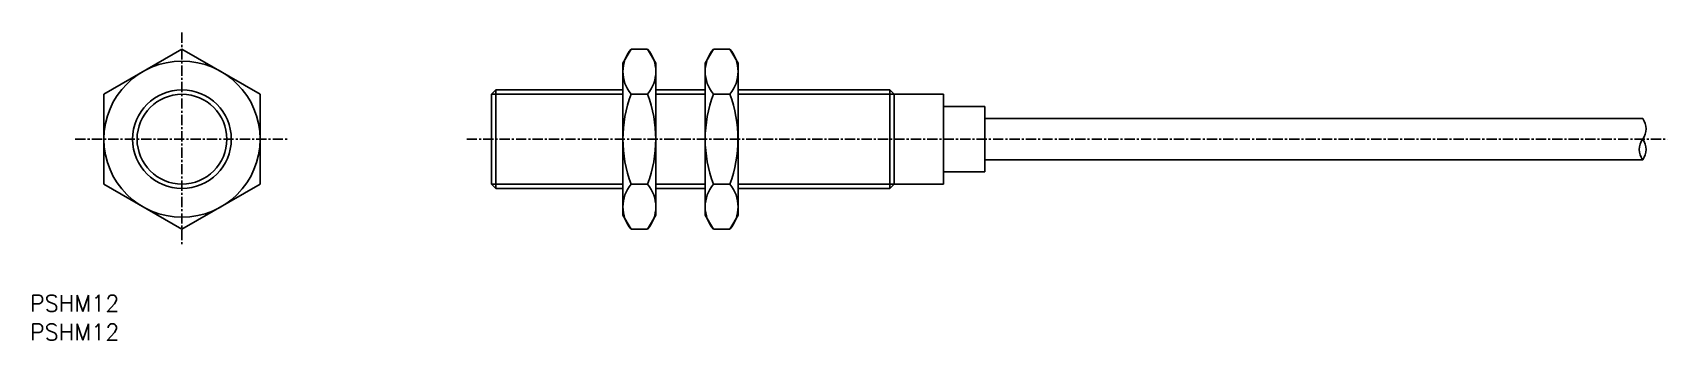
# Model space of a CAD drawing. Extents: x 190 to 388, y -233 to -195.
import ezdxf

# ---------------------------------------------------------------- set-up
doc = ezdxf.new("R2010")
doc.units = 0
doc.linetypes.add('CENTER', pattern=[2, 1.25, -0.25, 0.25, -0.25])
doc.layers.get('0').update_dxf_attribs({"linetype": 'CONTINUOUS'})
doc.layers.add('CENTER', color=1, linetype='CENTER')
doc.styles.get("Standard").update_dxf_attribs({"font": 'txt.shx', "bigfont": 'bigfont.shx'})

msp = doc.modelspace()

# ---------------------------------------------------------------- linework, layer by layer
at = {"color": 7, "linetype": 'CONTINUOUS'}
for p, q in [((198.3, -202.57), (207.8, -197.08)), ((217.3, -202.57), (207.8, -197.08)), ((262.42, -197.08), (261.42, -198.81)), ((262.42, -197.08), (264.42, -197.08)), ((264.42, -197.08), (265.42, -198.81)), ((272.42, -197.08), (271.42, -198.81)), ((272.42, -197.08), (274.42, -197.08)), ((274.42, -197.08), (275.42, -198.81)), ((261.42, -217.29), (261.42, -198.81)), ((265.42, -217.29), (265.42, -198.81)), ((271.42, -217.29), (271.42, -198.81)), ((275.42, -217.29), (275.42, -198.81)), ((198.3, -202.57), (198.3, -213.53)), ((217.3, -202.57), (217.3, -213.53)), ((245.42, -202.59), (245.96, -202.05)), ((245.42, -203.31), (245.42, -202.59)), ((245.42, -203.31), (245.42, -202.66)), ((245.96, -202.05), (261.42, -202.05)), ((245.96, -214.05), (245.96, -202.05)), ((262.42, -202.57), (264.42, -202.57)), ((265.42, -202.05), (271.42, -202.05)), ((272.42, -202.57), (274.42, -202.57)), ((293.87, -202.05), (275.42, -202.05)), ((293.87, -214.05), (293.87, -202.05)), ((294.42, -202.59), (293.87, -202.05)), ((294.42, -202.59), (300.42, -202.59)), ((294.42, -203.31), (294.42, -202.59)), ((294.42, -203.31), (294.42, -202.66)), ((300.42, -213.51), (300.42, -202.59)), ((245.42, -212.79), (245.42, -203.31)), ((245.42, -213.51), (245.42, -203.31)), ((294.42, -212.79), (294.42, -203.31)), ((294.42, -213.51), (294.42, -203.31)), ((300.42, -204.09), (305.42, -204.09)), ((305.42, -204.09), (305.42, -212.01)), ((305.42, -205.55), (385.42, -205.55)), ((305.42, -210.55), (385.42, -210.55)), ((300.42, -212.01), (305.42, -212.01)), ((198.3, -213.53), (207.8, -219.02)), ((217.3, -213.53), (207.8, -219.02)), ((245.42, -213.51), (245.96, -214.05)), ((261.42, -214.05), (245.96, -214.05)), ((262.42, -213.53), (264.42, -213.53)), ((271.42, -214.05), (265.42, -214.05)), ((272.42, -213.53), (274.42, -213.53)), ((275.42, -214.05), (293.87, -214.05)), ((294.42, -213.51), (293.87, -214.05)), ((294.42, -213.51), (300.42, -213.51)), ((262.42, -219.02), (261.42, -217.29)), ((264.42, -219.02), (265.42, -217.29)), ((272.42, -219.02), (271.42, -217.29)), ((274.42, -219.02), (275.42, -217.29)), ((262.42, -219.02), (264.42, -219.02)), ((272.42, -219.02), (274.42, -219.02))]:
    msp.add_line(p, q, dxfattribs=at)
at = {"color": 3, "linetype": 'CONTINUOUS'}
for p, q in [((245.42, -202.59), (261.42, -202.59)), ((271.42, -202.59), (265.42, -202.59)), ((294.42, -202.59), (275.42, -202.59)), ((245.42, -213.51), (261.42, -213.51)), ((271.42, -213.51), (265.42, -213.51)), ((294.42, -213.51), (275.42, -213.51))]:
    msp.add_line(p, q, dxfattribs=at)
at = {"color": 7, "linetype": 'CONTINUOUS'}
for radius in [9.5, 6]:
    msp.add_circle((207.8, -208.05), radius, dxfattribs=at)
at = {"color": 3, "linetype": 'CONTINUOUS'}
msp.add_circle((207.8, -208.05), 5.46, dxfattribs=at)
at = {"color": 7, "linetype": 'CONTINUOUS'}
for centre, radius, start, end in [((265.68, -199.82), 4.26, 139.932, 220.068), ((261.16, -199.82), 4.26, 319.932, 40.068), ((275.68, -199.82), 4.26, 139.932, 220.068), ((271.16, -199.82), 4.26, 319.932, 40.068), ((276.96, -208.05), 15.54, 159.3345, 200.6655), ((249.87, -208.05), 15.54, 339.3345, 20.6655), ((286.96, -208.05), 15.54, 159.3345, 200.6655), ((259.87, -208.05), 15.54, 339.3345, 20.6655), ((383.71, -206.8), 2.12, 323.8305, 36.1695), ((387.13, -209.3), 2.12, 143.8305, 216.1695), ((383.71, -209.3), 2.12, 323.8305, 36.1695), ((265.68, -216.28), 4.26, 139.932, 220.068), ((261.16, -216.28), 4.26, 319.932, 40.068), ((275.68, -216.28), 4.26, 139.932, 220.068), ((271.16, -216.28), 4.26, 319.932, 40.068)]:
    msp.add_arc(centre, radius, start, end, dxfattribs=at)
at = {"layer": 'CENTER', "color": 1, "linetype": 'CENTER'}
for p, q in [((207.8, -195.08), (207.8, -221.02)), ((194.83, -208.05), (220.77, -208.05)), ((242.42, -208.05), (388.42, -208.05))]:
    msp.add_line(p, q, dxfattribs=at)

# ---------------------------------------------------------------- texts
at = {"color": 7, "linetype": 'CONTINUOUS'}
for p in [(189.3, -229.04), (189.3, -232.54)]:
    msp.add_text('PSHM12', height=2, dxfattribs=at).set_placement(p)

doc.saveas('drawing.dxf')
